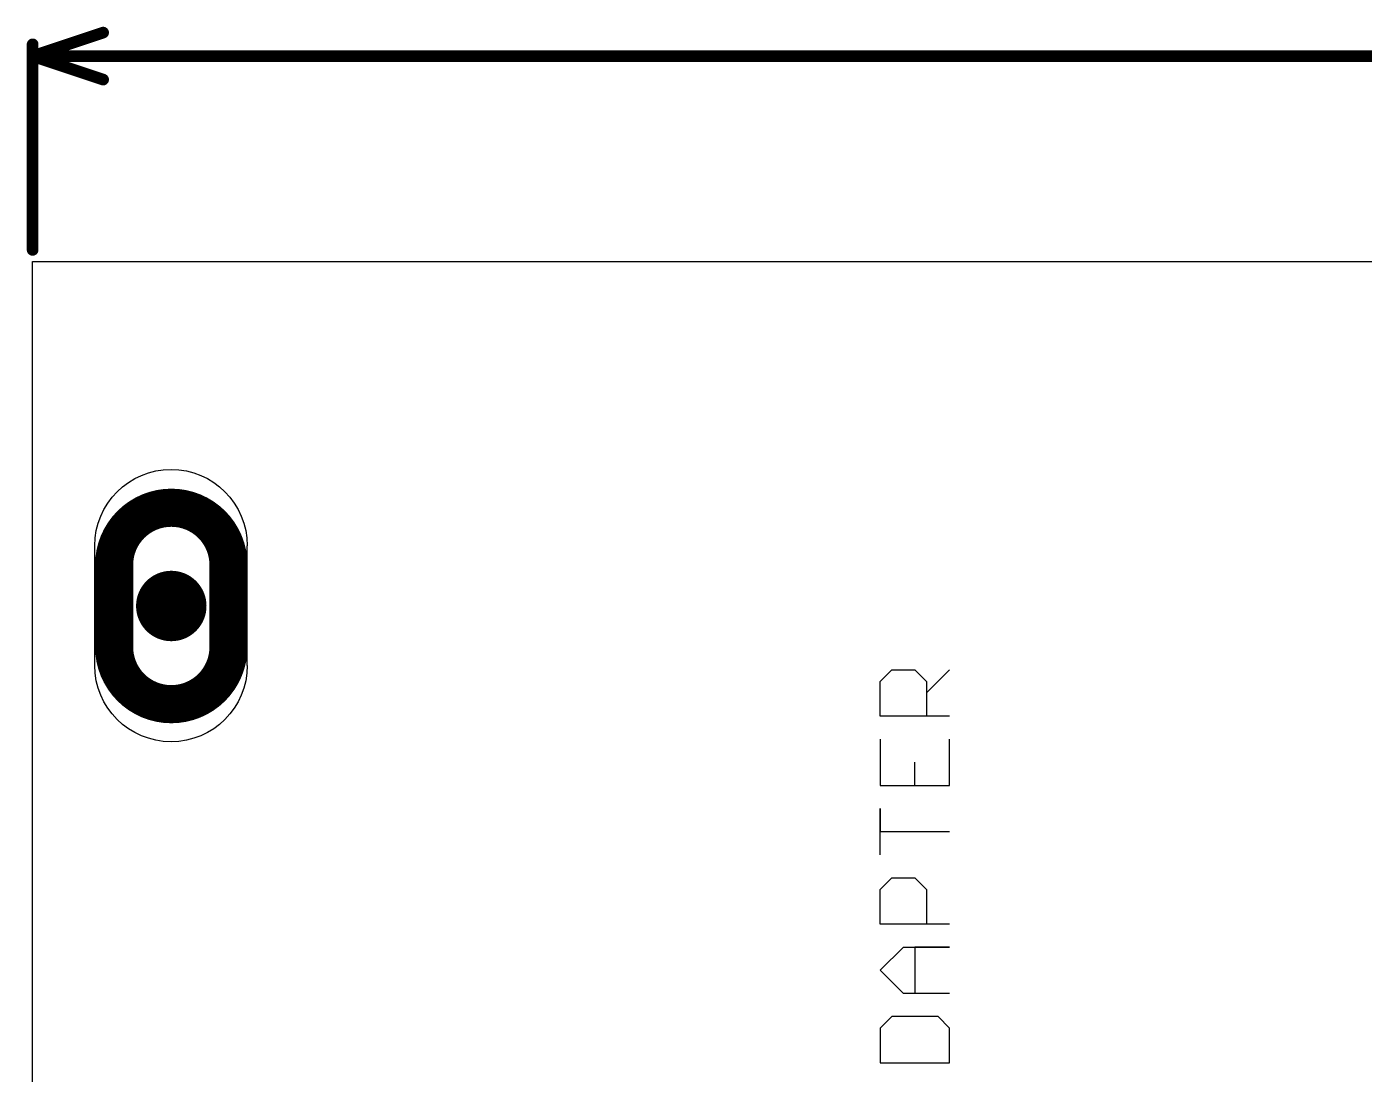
# Model space of a CAD drawing. Header units: millimetres. Extents: x 34 to 167, y 52 to 98.
# Drawn here: x 33.84 to 62.77, y 75.03 to 97.69 of the extents above; entities that cross this region are included whole.
import ezdxf

# ---------------------------------------------------------------- set-up
doc = ezdxf.new("R2010")
doc.units = ezdxf.units.MM
for name, color, linetype in [('BottomLayer', 5, 'Continuous'), ('Mechanical1', 6, 'Continuous'), ('PadHoleLayer', 156, 'Continuous'), ('TopLayer', 1, 'Continuous'), ('TopOverlay', 2, 'Continuous')]:
    doc.layers.add(name, color=color, linetype=linetype)

msp = doc.modelspace()

# ---------------------------------------------------------------- linework, layer by layer
at = {"layer": 'BottomLayer', "const_width": 0.762}
msp.add_lwpolyline([(36.581, 85.158, 1), (37.343, 85.158, 1)], format="xyb", close=True, dxfattribs=at)
at = {"layer": 'Mechanical1', "const_width": 0.254}
for points in [[(33.962, 97.053), (35.486, 97.561)], [(33.962, 92.862), (33.962, 97.307)], [(33.962, 97.053), (93.287, 97.053)], [(33.962, 97.053), (35.486, 96.545)]]:
    msp.add_lwpolyline(points, dxfattribs=at)
at = {"layer": 'Mechanical1', "const_width": 0.127}
for points in [[(35.423, 97.561, 1), (35.55, 97.561, 1)], [(33.899, 97.307, 1), (34.026, 97.307, 1)], [(33.899, 97.053, 1), (34.026, 97.053, 1)], [(33.899, 97.053, 1), (34.026, 97.053, 1)], [(33.899, 97.053, 1), (34.026, 97.053, 1)], [(35.423, 96.545, 1), (35.55, 96.545, 1)], [(33.899, 92.862, 1), (34.026, 92.862, 1)]]:
    msp.add_lwpolyline(points, format="xyb", close=True, dxfattribs=at)
at = {"layer": 'Mechanical1'}
for points in [[(33.962, 92.608), (33.962, 92.608)], [(33.962, 52.308), (33.962, 92.608)], [(33.962, 92.608), (162.362, 92.608)], [(35.307, 83.871), (35.307, 86.462)], [(38.607, 83.871), (38.607, 86.462)]]:
    msp.add_lwpolyline(points, dxfattribs=at)
for points in [[(33.962, 92.608, 1), (33.962, 92.608, 1)], [(33.962, 92.608, 1), (33.962, 92.608, 1)], [(33.962, 92.608, 1), (33.962, 92.608, 1)], [(33.962, 92.608, 1), (33.962, 92.608, 1)], [(35.307, 86.462, 1), (35.307, 86.462, 1)], [(35.307, 86.462, 1), (35.307, 86.462, 1)], [(38.607, 86.462, 1), (38.607, 86.462, 1)], [(38.607, 86.462, 1), (38.607, 86.462, 1)], [(35.307, 83.871, 1), (35.307, 83.871, 1)], [(35.307, 83.871, 1), (35.307, 83.871, 1)], [(38.607, 83.871, 1), (38.607, 83.871, 1)], [(38.607, 83.871, 1), (38.607, 83.871, 1)]]:
    msp.add_lwpolyline(points, format="xyb", close=True, dxfattribs=at)
for points in [[(35.307, 86.462, -1), (38.607, 86.462)], [(38.607, 83.871, -1), (35.307, 83.871)]]:
    msp.add_lwpolyline(points, format="xyb", dxfattribs=at)
at = {"layer": 'PadHoleLayer', "const_width": 0.825}
msp.add_lwpolyline([(35.725, 84.271), (35.725, 86.046, -1), (38.2, 86.046), (38.2, 84.271, -1)], format="xyb", close=True, dxfattribs=at)
at = {"layer": 'TopLayer', "const_width": 0.762}
msp.add_lwpolyline([(36.581, 85.158, 1), (37.343, 85.158, 1)], format="xyb", close=True, dxfattribs=at)
at = {"layer": 'TopOverlay'}
for p, q in [((52.3, 83.526), (52.55, 83.775)), ((52.55, 83.775), (53.05, 83.775)), ((53.05, 83.775), (53.3, 83.526)), ((53.3, 83.276), (53.8, 83.775)), ((52.3, 82.776), (52.3, 83.526)), ((53.3, 83.526), (53.3, 82.776)), ((53.8, 82.776), (52.3, 82.776)), ((52.3, 82.276), (52.3, 81.276)), ((53.8, 81.276), (53.8, 82.276)), ((53.05, 81.276), (53.05, 81.776)), ((52.3, 81.276), (53.8, 81.276)), ((52.3, 79.777), (52.3, 80.776)), ((52.3, 80.776), (52.3, 80.277)), ((52.3, 80.277), (53.8, 80.277)), ((52.3, 79.027), (52.55, 79.277)), ((52.3, 78.277), (52.3, 79.027)), ((52.55, 79.277), (53.05, 79.277)), ((53.05, 79.277), (53.3, 79.027)), ((53.3, 79.027), (53.3, 78.277)), ((53.8, 78.277), (52.3, 78.277)), ((52.3, 77.278), (52.8, 77.777)), ((52.8, 77.777), (53.8, 77.777)), ((53.8, 77.777), (53.05, 77.777)), ((53.05, 77.777), (53.05, 76.778)), ((52.8, 76.778), (52.3, 77.278)), ((53.8, 76.778), (52.8, 76.778)), ((52.55, 76.278), (52.3, 76.028)), ((53.55, 76.278), (52.55, 76.278)), ((53.8, 76.028), (53.55, 76.278)), ((52.3, 76.028), (52.3, 75.278)), ((53.8, 75.278), (53.8, 76.028)), ((52.3, 75.278), (53.8, 75.278))]:
    msp.add_line(p, q, dxfattribs=at)

doc.saveas('drawing.dxf')
